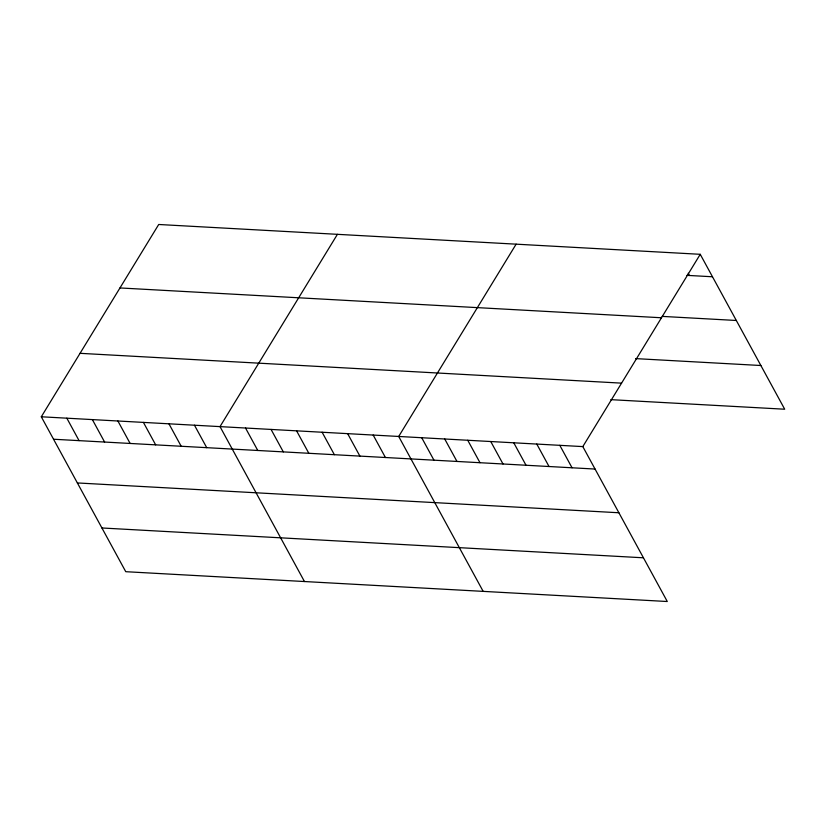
<?xml version="1.0" encoding="UTF-8"?>
<svg xmlns="http://www.w3.org/2000/svg" width="826" height="826" viewBox="0 0 826 826"><rect width="100%" height="100%" fill="white"/><g stroke="black" fill="none" stroke-linecap="round" stroke-linejoin="round"><path stroke-width="1.24" d="M41.3 416.779L582.815 446.598L667.284 601.514L125.758 571.695L41.3 416.779L158.716 224.486L700.241 254.305L784.7 409.221L610.817 399.65M337.421 234.326L220.005 426.619L304.464 581.535M516.126 244.166L398.7 436.458L483.169 591.375M582.815 446.598L700.241 254.305M686.912 275.357L712.477 276.762M662.153 316.389L736.317 320.478M119.966 287.944L661.492 317.762M635.566 358.608L760.87 365.515M80.05 353.321L621.565 383.14M53.545 439.236L595.061 469.054M77.376 482.942L618.891 512.76M101.928 527.979L643.454 557.798M688.244 273.251L689.462 275.502M559.801 445.328L572.046 467.784M536.786 444.058L549.032 466.514M513.772 442.798L526.017 465.255M490.758 441.528L503.003 463.985M467.743 440.258L479.989 462.715M444.729 438.988L456.974 461.445M421.714 437.728L433.96 460.185M373.176 435.054L385.422 457.511M347.643 433.65L359.888 456.107M322.119 432.235L334.365 454.692M296.586 430.831L308.831 453.288M271.062 429.427L283.308 451.884M245.529 428.023L257.774 450.48M194.471 425.214L206.717 447.671M168.948 423.81L181.183 446.267M143.414 422.396L155.66 444.853M117.891 420.992L130.126 443.448M92.357 419.587L104.603 442.044M66.834 418.183L79.069 440.64"/></g></svg>
